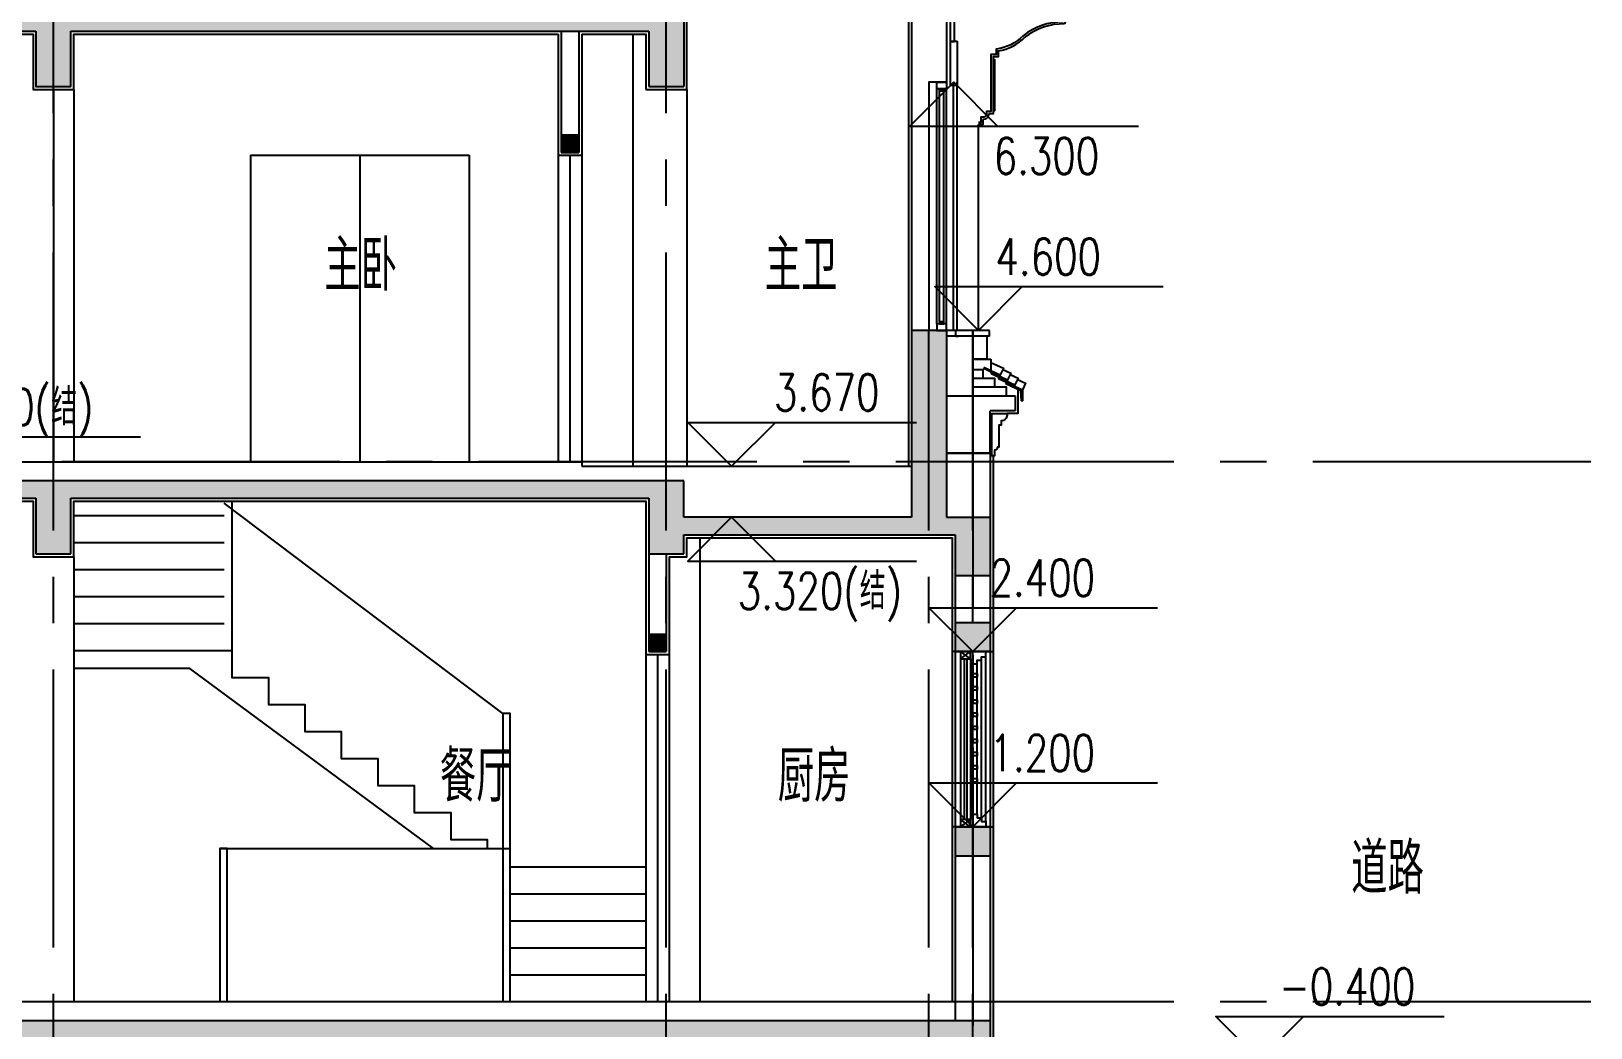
# Model space of a CAD drawing. Extents: x 296441 to 853063, y 459050 to 1117990.
# Drawn here: x 666327 to 677015, y 968293 to 975121 of the extents above; entities that cross this region are included whole.
import ezdxf

# ---------------------------------------------------------------- set-up
doc = ezdxf.new("R2010")
doc.units = 0
doc.header["$LTSCALE"] = 1000
doc.linetypes.add('14-GRID$0$CENTER2', pattern=[28.575, 19.05, -3.175, 3.175, -3.175])
doc.linetypes.add('E1-SECT-6.000-16-24$0$B-ELEV-S-A1$0$HIDDEN2', pattern=[4.7625, 3.175, -1.5875])
for name, color, linetype in [('00-景观-剖', 6, 'Continuous'), ('14-ELEV$0$G-XREF', 2, 'Continuous'), ('14-GRID$0$G-GRID', 9, '14-GRID$0$CENTER2'), ('17-ELEV$0$A-ROOM-IDEN', 4, 'Continuous'), ('E1-SECT-6.000-16-24$0$4HATCH(填充)', 254, 'Continuous'), ('E1-SECT-6.000-16-24$0$A-ELEV-HEVY', 2, 'Continuous'), ('E1-SECT-6.000-16-24$0$A-ELEV-MEDM', 4, 'Continuous'), ('E1-SECT-6.000-16-24$0$A-OVLK', 140, 'Continuous'), ('E1-SECT-6.000-16-24$0$A-SECT-FNSH', 6, 'Continuous'), ('E1-SECT-6.000-16-24$0$A-SECT-STONE', 42, 'Continuous'), ('E1-SECT-6.000-16-24$0$A-SECT-STRU', 30, 'Continuous'), ('E1-SECT-6.000-16-24$0$A-SECT-WIND', 155, 'Continuous'), ('E1-SECT-6.000-16-24$0$A-SECT-WOOD', 17, 'Continuous'), ('E1-SECT-6.000-16-24$0$A-WALL', 1, 'Continuous'), ('E1-SECT-6.000-16-24$0$B-ELEV-S-A1$0$A-ELEV-HDDN', 161, 'E1-SECT-6.000-16-24$0$B-ELEV-S-A1$0$HIDDEN2'), ('E1-SECT-6.000-16-24$0$CT-01-S$0$A-ELEV-HEVY', 2, 'Continuous'), ('E1-SECT-6.000-16-24$0$CT-01-S$0$A-ELEV-THIN', 144, 'Continuous'), ('E1-SECT-6.000-16-24$0$J04$0$A-DETL-FNSH', 6, 'Continuous'), ('E1-SECT-6.000-16-24$0$yankou-E-01$0$A-ELEV-MEDM', 4, 'Continuous'), ('E1-SECT-6.000-16-24$0$yankou-E-01$0$A-ELEV-THIN', 144, 'Continuous'), ('E1-SECT-6.000-16-24$0$yankou-E-01$0$G-XREF', 2, 'Continuous'), ('E1-TEXT-SECT$0$A-ANNO-LEVL', 3, 'Continuous'), ('E1-TEXT-SECT$0$A-ANNO-LEVL-TEXT', 255, 'Continuous'), ('E1-TEXT-SECT$0$A-ROOM-IDEN', 4, 'Continuous'), ('huachuangN$0$A-ELEV-THIN', 144, 'Continuous'), ('huachuangN$0$A-OVLK', 140, 'Continuous'), ('huachuangN$0$A-SECT-STONE', 42, 'Continuous'), ('huachuangN$0$A-SECT-WIND', 155, 'Continuous'), ('huachuangN$0$A-WALL', 1, 'Continuous'), ('huachuangN$0$A-WIND', 4, 'Continuous')]:
    doc.layers.add(name, color=color, linetype=linetype)
doc.layers.add('E1-SECT-6.000-16-24$0$yankou-E-01$0$A-ANNO-NPLT', color=215, linetype='Continuous', plot=False)
doc.styles.add('17-ELEV$0$GOA_01_thin_0.75', font='romans.shx', dxfattribs={"width": 0.75, "bigfont": 'hzdx.shx'})
doc.styles.add('E1-SECT-6.000-16-24$0$yankou-E-01$0$GOA_01_thin_0.75', font='romans.shx', dxfattribs={"width": 0.75, "bigfont": 'hzdx.shx'})
doc.styles.add('E1-TEXT-SECT$0$GOA_01_thin_0.75', font='romans.shx', dxfattribs={"width": 0.75, "bigfont": 'hzdx.shx'})
doc.dimstyles.new('E1-SECT-6.000-16-24$0$yankou-E-01$0$GOA_DIMN10', dxfattribs={"dimscale": 0.1, "dimtxt": 250, "dimasz": 100, "dimexe": 200, "dimexo": 100, "dimgap": 75, "dimtad": 1, "dimdec": 0, "dimzin": 0, "dimdsep": 46, "dimtxsty": 'E1-SECT-6.000-16-24$0$yankou-E-01$0$GOA_01_thin_0.75', "dimblk": 'E1-SECT-6.000-16-24$0$yankou-E-01$0$TICK-3', "dimcen": 0, "dimclrd": 256, "dimclre": 256, "dimclrt": 7, "dimazin": 0, "dimtfac": 0.5, "dimtdec": 0, "dimtix": 1, "dimtmove": 2, "dimatfit": 0, "dimldrblk": 'E1-SECT-6.000-16-24$0$yankou-E-01$0$TICK-arow', "dimfxl": 0, "dimtvp": 1, "dimtolj": 1, "dimtzin": 0, "dimlwd": -1, "dimlwe": -1, "dimarcsym": 0})

# ---------------------------------------------------------------- blocks, each defined once
blk = doc.blocks.new('E1-TEXT-SECT')
at = {"layer": 'E1-TEXT-SECT$0$A-ANNO-LEVL'}
for points in [[(13970, 6000), (13670, 6300), (13370, 6000), (14936, 6000)], [(14140, 4900), (13840, 4600), (13540, 4900), (15106, 4900)], [(12448, 3970), (12148, 3670), (11848, 3970), (13414, 3970)], [(7130, 3870), (6830, 3570), (6530, 3870), (8096, 3870)], [(12448, 3020), (12148, 3320), (11848, 3020), (13414, 3020)], [(14100, 2700), (13800, 2400), (13500, 2700), (15066, 2700)], [(14100, 1500), (13800, 1200), (13500, 1500), (15066, 1500)], [(16066, -100), (15766, -400), (15466, -100), (17032, -100)]]:
    blk.add_lwpolyline(points, dxfattribs=at)
at = {"layer": 'E1-TEXT-SECT$0$A-ANNO-LEVL-TEXT', "style": 'E1-TEXT-SECT$0$GOA_01_thin_0.75', "width": 0.75}
for s, p in [('6.300', (13944, 5670)), ('4.600', (13956, 4980)), ('3.670', (12438, 4050)), ('3.570(结)', (6648, 3950)), ('2.400', (13916, 2780)), ('3.320(结)', (12190, 2690)), ('1.200', (13916, 1580)), ('-0.400', (15901, -20))]:
    blk.add_text(s, height=250, dxfattribs=at).set_placement(p)
at = {"layer": 'E1-TEXT-SECT$0$A-ROOM-IDEN', "style": 'E1-TEXT-SECT$0$GOA_01_thin_0.75', "width": 0.75}
for s, p in [('主卧', (9356, 4869)), ('主卫', (12375, 4869)), ('餐厅', (10148, 1370)), ('厨房', (12464, 1370))]:
    blk.add_text(s, height=350, dxfattribs=at).set_placement(p)
blk = doc.blocks.new('E1-SECT-6.000-16-24$0$CT-01-S')
at = {"layer": 'E1-SECT-6.000-16-24$0$B-ELEV-S-A1$0$A-ELEV-HDDN'}
blk.add_lwpolyline([(1000, 250), (800, 250), (0, 0), (25, -76)], dxfattribs=at)
at = {"layer": 'E1-SECT-6.000-16-24$0$CT-01-S$0$A-ELEV-HEVY'}
for points in [[(1000, 500), (-171, 110), (-150, 45), (-150, -100), (-130, -100), (-130, 0), (-95, 0), (-28, -200)], [(425, -385), (425, -385), (425, -425), (460, -425), (460, -815), (490, -815)], [(460, -445), (450, -445), (450, -795), (460, -795)], [(530, -855), (530, -890), (560, -890)]]:
    blk.add_lwpolyline(points, dxfattribs=at)
for points in [[(-28, -200, -0.17044), (243, -291)], [(425, -385, -0.164965), (243, -291)]]:
    blk.add_lwpolyline(points, format="xyb", dxfattribs=at)
blk.add_arc((530, -815), 40, 180, 270, dxfattribs=at)
at = {"layer": 'E1-SECT-6.000-16-24$0$CT-01-S$0$A-ELEV-THIN'}
blk.add_lwpolyline([(-77, -7), (-17, -185, -0.163997), (255, -281, 0.177779), (440, -372), (440, -410), (475, -410), (475, -800), (505, -800), (505, -815)], format="xyb", dxfattribs=at)
blk.add_lwpolyline([(530, -840), (545, -840), (545, -875), (560, -875)], dxfattribs=at)
blk.add_arc((530, -815), 25, 180, 270, dxfattribs=at)
blk = doc.blocks.new('E1-SECT-6.000-16-24$0$yankou-E-01$0$TICK-3')
blk.add_line((2, 0), (-2, 0))
at = {"const_width": 0.3}
blk.add_lwpolyline([(0.6, 0.6), (-0.6, -0.6)], dxfattribs=at)
blk = doc.blocks.new('*D588')
at = {"layer": 'Defpoints', "color": 0, "transparency": 16777216}
for p in [(1171, 390), (1238, 328), (1197, 315)]:
    blk.add_point(p, dxfattribs=at)
at = {"layer": 'E1-SECT-6.000-16-24$0$yankou-E-01$0$A-ANNO-NPLT', "transparency": 16777216}
for p, q in [((1181, 394), (1232, 411)), ((1206, 318), (1257, 335)), ((1216, 395), (1235, 338))]:
    blk.add_line(p, q, dxfattribs=at)
at = {"layer": 'E1-SECT-6.000-16-24$0$yankou-E-01$0$A-ANNO-NPLT', "transparency": 16777216, "xscale": 10, "yscale": 10, "zscale": 10}
for p, rotation in [((1213, 404), 108.4349487856011), ((1238, 328), 288.4349487856011)]:
    blk.add_blockref('E1-SECT-6.000-16-24$0$yankou-E-01$0$TICK-3', p, dxfattribs=dict(at, rotation=rotation))
at = {"layer": 'E1-SECT-6.000-16-24$0$yankou-E-01$0$A-ANNO-NPLT', "color": 7, "transparency": 16777216, "insert": (1244, 373), "char_height": 25, "attachment_point": 5, "rotation": 288.4349, "style": 'E1-SECT-6.000-16-24$0$yankou-E-01$0$GOA_01_thin_0.75'}
blk.add_mtext('\\A1;80', dxfattribs=at)
blk = doc.blocks.new('E1-SECT-6.000-16-24$0$yankou-E-01$0$TICK-arow')
blk.add_line((-1, 0), (0, 0))
blk.add_lwpolyline([(0, 0, 0, 1, 0), (-3, 0, 0, 0, 0)], format="xyseb")
blk = doc.blocks.new('*D589')
at = {"layer": 'Defpoints', "color": 0, "transparency": 16777216}
for p in [(1197, 315), (1205, 291), (1246, 305)]:
    blk.add_point(p, dxfattribs=at)
at = {"layer": 'E1-SECT-6.000-16-24$0$yankou-E-01$0$A-ANNO-NPLT', "transparency": 16777216}
for p, q in [((1206, 318), (1257, 335)), ((1235, 338), (1232, 347)), ((1238, 328), (1246, 305)), ((1214, 294), (1265, 311)), ((1249, 295), (1252, 286))]:
    blk.add_line(p, q, dxfattribs=at)
at = {"layer": 'E1-SECT-6.000-16-24$0$yankou-E-01$0$A-ANNO-NPLT', "transparency": 16777216, "xscale": 10, "yscale": 10, "zscale": 10}
for p, rotation in [((1238, 328), 288.4349487738649), ((1246, 305), 108.4349487738649)]:
    blk.add_blockref('E1-SECT-6.000-16-24$0$yankou-E-01$0$TICK-3', p, dxfattribs=dict(at, rotation=rotation))
at = {"layer": 'E1-SECT-6.000-16-24$0$yankou-E-01$0$A-ANNO-NPLT', "color": 7, "transparency": 16777216, "insert": (1288, 332), "char_height": 25, "attachment_point": 5, "rotation": 288.4349, "style": 'E1-SECT-6.000-16-24$0$yankou-E-01$0$GOA_01_thin_0.75'}
blk.add_mtext('\\A1;25', dxfattribs=at)
blk = doc.blocks.new('*D590')
at = {"layer": 'Defpoints', "color": 0, "transparency": 16777216}
for p in [(1205, 291), (1213, 267), (1254, 281)]:
    blk.add_point(p, dxfattribs=at)
at = {"layer": 'E1-SECT-6.000-16-24$0$yankou-E-01$0$A-ANNO-NPLT', "transparency": 16777216}
for p, q in [((1243, 314), (1240, 324)), ((1214, 294), (1265, 311)), ((1222, 270), (1273, 287)), ((1246, 305), (1254, 281)), ((1257, 271), (1260, 262))]:
    blk.add_line(p, q, dxfattribs=at)
at = {"layer": 'E1-SECT-6.000-16-24$0$yankou-E-01$0$A-ANNO-NPLT', "transparency": 16777216, "xscale": 10, "yscale": 10, "zscale": 10}
for p, rotation in [((1246, 305), 288.4349487738649), ((1254, 281), 108.4349487738649)]:
    blk.add_blockref('E1-SECT-6.000-16-24$0$yankou-E-01$0$TICK-3', p, dxfattribs=dict(at, rotation=rotation))
at = {"layer": 'E1-SECT-6.000-16-24$0$yankou-E-01$0$A-ANNO-NPLT', "color": 7, "transparency": 16777216, "insert": (1269, 299), "char_height": 25, "attachment_point": 5, "rotation": 288.4349, "style": 'E1-SECT-6.000-16-24$0$yankou-E-01$0$GOA_01_thin_0.75'}
blk.add_mtext('\\A1;25', dxfattribs=at)
blk = doc.blocks.new('*D591')
at = {"layer": 'Defpoints', "color": 0, "transparency": 16777216}
for p in [(1213, 267), (1216, 258), (1257, 271)]:
    blk.add_point(p, dxfattribs=at)
at = {"layer": 'E1-SECT-6.000-16-24$0$yankou-E-01$0$A-ANNO-NPLT', "transparency": 16777216}
for p, q in [((1222, 270), (1273, 287)), ((1225, 261), (1276, 278)), ((1251, 290), (1248, 300)), ((1254, 281), (1257, 271)), ((1260, 262), (1263, 252))]:
    blk.add_line(p, q, dxfattribs=at)
at = {"layer": 'E1-SECT-6.000-16-24$0$yankou-E-01$0$A-ANNO-NPLT', "transparency": 16777216, "xscale": 10, "yscale": 10, "zscale": 10}
for p, rotation in [((1254, 281), 288.4349487738649), ((1257, 271), 108.4349487738649)]:
    blk.add_blockref('E1-SECT-6.000-16-24$0$yankou-E-01$0$TICK-3', p, dxfattribs=dict(at, rotation=rotation))
at = {"layer": 'E1-SECT-6.000-16-24$0$yankou-E-01$0$A-ANNO-NPLT', "color": 7, "transparency": 16777216, "insert": (1280, 267), "char_height": 25, "attachment_point": 5, "rotation": 288.4349, "style": 'E1-SECT-6.000-16-24$0$yankou-E-01$0$GOA_01_thin_0.75'}
blk.add_mtext('\\A1;10', dxfattribs=at)
blk = doc.blocks.new('*U1612')
at = {"layer": 'E1-SECT-6.000-16-24$0$A-SECT-WIND'}
for p, q in [((45, 32.5), (1655, 32.5)), ((60, 15), (1640, 15)), ((45, -32.5), (1655, -32.5)), ((60, -15), (1640, -15))]:
    blk.add_line(p, q, dxfattribs=at)
at = {"layer": 'E1-SECT-6.000-16-24$0$A-SECT-WOOD'}
for points in [[(0, 32.5), (45, 32.5), (45, -32.5), (0, -32.5)], [(60, 15), (60, -15), (45, -15), (45, 15)], [(1640, 15), (1640, -15), (1655, -15), (1655, 15)], [(1700, 32.5), (1655, 32.5), (1655, -32.5), (1700, -32.5)]]:
    blk.add_lwpolyline(points, close=True, dxfattribs=at)
blk = doc.blocks.new('E1-SECT-6.000-16-24$0$线脚2-S')
blk.add_lwpolyline([(-105, 0), (-105, -10, 0.414214), (-65, -50), (-65, -80), (-50, -80), (-50, -230), (-40, -230, 0.414214), (-20, -250), (-20, -290), (-10, -290), (0, -290), (0, 0)], format="xyb", close=True)
blk = doc.blocks.new('20191016165059')
at = {"layer": '00-景观-剖', "ltscale": 0.04}
blk.add_lwpolyline([(-25, 435, -1), (-25, 635), (-25, 435)], format="xyb", dxfattribs=at)
at = {"layer": '00-景观-剖'}
blk.add_lwpolyline([(-25, 435), (-25, 285), (-55, 285), (-55, 440)], dxfattribs=at)
blk.add_lwpolyline([(-55, 440, 0.076321), (-25, 435)], format="xyb", dxfattribs=at)
blk.add_lwpolyline([(-75, -10), (-75, 280, -0.414214), (-70, 285), (-25, 285), (-25, -15), (-70, -15, -0.414214)], format="xyb", close=True, dxfattribs=at)
blk = doc.blocks.new('E1-SECT-6.000-16-24$0$cfdhfg')
at = {"layer": 'E1-SECT-6.000-16-24$0$B-ELEV-S-A1$0$A-ELEV-HDDN'}
blk.add_lwpolyline([(1171.4, 140.5), (971.4, 140.5), (171.4, -109.5), (196.7, -185.4)], dxfattribs=at)
at = {"layer": 'E1-SECT-6.000-16-24$0$yankou-E-01$0$A-ANNO-NPLT'}
blk.add_circle((1171.5, 390.5), 10.4, dxfattribs=at)
at = {"layer": 'E1-SECT-6.000-16-24$0$yankou-E-01$0$A-ELEV-MEDM'}
for p, q in [((1196.8, 314.6), (58.3, -64.9)), ((1204.7, 290.9), (66.2, -88.6)), ((1212.6, 267.2), (77.2, -111.3)), ((1215.8, 257.7), (80.3, -120.8)), ((70.9, -102.8), (58.3, -64.9))]:
    blk.add_line(p, q, dxfattribs=at)
at = {"layer": 'E1-SECT-6.000-16-24$0$yankou-E-01$0$A-ELEV-THIN'}
blk.add_lwpolyline([(94.6, -116.1), (154.2, -294.9)], dxfattribs=at)
at = {"layer": 'E1-SECT-6.000-16-24$0$yankou-E-01$0$G-XREF'}
blk.add_blockref('E1-SECT-6.000-16-24$0$CT-01-S', (171.4, -109.5), dxfattribs=at)
at = {"layer": 'E1-SECT-6.000-16-24$0$yankou-E-01$0$A-ANNO-NPLT', "color": 1}
for base, p1, p2, angle, picture, middle, dimtype in [((1238.1, 328.4), (1171.5, 390.5), (1196.8, 314.6), 288.43495, '*D588', (1244.4, 372.7), 129), ((1246, 304.7), (1196.8, 314.6), (1204.7, 290.9), 108.43495, '*D589', (1287.7, 331.7), 128), ((1253.9, 280.9), (1204.7, 290.9), (1212.6, 267.2), 108.43495, '*D590', (1268.9, 299.1), 128), ((1257.1, 271.5), (1212.6, 267.2), (1215.8, 257.7), 108.43495, '*D591', (1279.6, 267.4), 128)]:
    dim = blk.add_linear_dim(base=base, p1=p1, p2=p2, angle=angle, dimstyle='E1-SECT-6.000-16-24$0$yankou-E-01$0$GOA_DIMN10', dxfattribs=at)
    dim.commit()
    dim.dimension.update_dxf_attribs({"geometry": picture, "text_midpoint": middle, "dimtype": dimtype})

msp = doc.modelspace()

# ---------------------------------------------------------------- hatches: boundary and pattern name
at = {"layer": 'E1-SECT-6.000-16-24$0$4HATCH(填充)'}
h = msp.add_hatch(color=256, dxfattribs=at)
h.paths.add_polyline_path([(662459.2, 975240.9), (662099.2, 975240.9), (662099.2, 975498.3), (662459.2, 975659.4)], flags=16)
h.paths.add_polyline_path([(661859.2, 975614.6), (661859.2, 974830.9), (662099.2, 974830.9), (662099.2, 975120.9), (666359.2, 975120.9), (666359.2, 974740.9), (666599.2, 974740.9), (666599.2, 975120.9), (670559.2, 975120.9), (670559.2, 974740.9), (670799.2, 974740.9), (670799.2, 975240.9), (666599.2, 975240.9), (666599.2, 975320.9), (666359.2, 975320.9), (666359.2, 975240.9), (662699.2, 975240.9), (662699.2, 976370.9), (662459.2, 976370.9), (662459.2, 975790.9), (662079.2, 975620.9), (661879.2, 975620.9)])
for points in [[(670079.2, 974410.9), (669959.2, 974410.9), (669959.2, 974290.9), (670079.2, 974290.9)], [(672899.2, 971070.9), (672659.2, 971070.9), (672659.2, 970870.9), (672899.2, 970870.9)], [(670679.2, 970990.9), (670559.2, 970990.9), (670559.2, 970870.9), (670679.2, 970870.9)], [(672899.2, 969670.9), (672659.2, 969670.9), (672659.2, 969470.9), (672899.2, 969470.9)], [(660299.2, 968200.9), (660299.2, 968220.9), (661859.2, 968220.9), (661859.2, 967940.9), (662099.2, 967940.9), (662099.2, 968220.9), (666359.2, 968220.9), (666359.2, 967940.9), (666599.2, 967940.9), (666599.2, 968220.9), (672659.2, 968220.9), (672659.2, 965340.9), (670559.2, 965340.9), (670559.2, 962340.9), (655499.2, 962340.9), (655499.2, 962420.9), (655259.2, 962420.9), (655259.2, 961840.9), (655499.2, 961840.9), (655499.2, 962190.9), (661859.2, 962190.9), (661859.2, 961840.9), (662099.2, 961840.9), (662099.2, 962190.9), (666359.2, 962190.9), (666359.2, 961840.9), (666599.2, 961840.9), (666599.2, 962190.9), (672659.2, 962190.9), (672659.2, 961840.9), (672899.2, 961840.9), (672899.2, 962190.9), (677015, 962190.9), (677015, 962340.9), (670799.2, 962340.9), (670799.2, 965220.9), (672899.2, 965220.9), (672899.2, 966520.9), (677015, 966520.9), (677015, 966670.9), (672899.2, 966670.9), (672899.2, 968340.9), (662099.2, 968340.9), (662099.2, 968420.9), (661859.2, 968420.9), (661859.2, 968340.9), (660059.2, 968340.9), (660059.2, 966870.9), (652699.2, 966870.9), (652699.2, 968760.9), (652459.2, 968760.9), (652459.2, 966390.9), (652699.2, 966390.9), (652699.2, 966720.9), (655259.2, 966720.9), (655259.2, 966030.9), (655499.2, 966030.9), (655499.2, 966720.9), (660299.2, 966720.9)]]:
    msp.add_hatch(color=256, dxfattribs=at).paths.add_polyline_path(points)
h = msp.add_hatch(color=256, dxfattribs=at)
h.paths.add_polyline_path([(660299.2, 971330.9), (660299.2, 972400.9), (660059.2, 972400.9), (660059.2, 971330.9)])
h.paths.add_polyline_path([(661859.2, 972120.9), (661859.2, 971320.9), (662099.2, 971320.9), (662099.2, 971920.9), (666359.2, 971920.9), (666359.2, 971540.9), (666599.2, 971540.9), (666599.2, 971920.9), (670559.2, 971920.9), (670559.2, 971540.9), (670799.2, 971540.9), (670799.2, 971670.9), (672659.2, 971670.9), (672659.2, 971390.9), (672899.2, 971390.9), (672899.2, 971790.9), (672599.2, 971790.9), (672599.2, 973070.9), (672359.2, 973070.9), (672359.2, 971790.9), (670799.2, 971790.9), (670799.2, 972040.9), (662099.2, 972040.9), (662099.2, 972120.9)])

# ---------------------------------------------------------------- linework, layer by layer
at = {"layer": '14-GRID$0$G-GRID', "color": 8, "ltscale": 0.1}
for p, q in [((666479.2, 960270.9), (666479.2, 978370.9)), ((670679.2, 960270.9), (670679.2, 978370.9)), ((672479.2, 960270.9), (672479.2, 973070.9)), ((672779.2, 960270.9), (672779.2, 973070.9)), ((672779.2, 960270.9), (672779.2, 973070.9)), ((672779.2, 973070.9), (672779.2, 960270.9)), ((677015, 972170.9), (649179.2, 972170.9)), ((677015, 968470.9), (649179.2, 968470.9))]:
    msp.add_line(p, q, dxfattribs=at)
at = {"layer": 'E1-SECT-6.000-16-24$0$A-ELEV-HEVY'}
msp.add_line((672819.2, 973070.9), (672819.2, 974480.8), dxfattribs=at)
at = {"layer": 'E1-SECT-6.000-16-24$0$A-ELEV-MEDM'}
for points in [[(672904.2, 972852.1), (672989.2, 972812.5), (672968.1, 972767.2)], [(672985, 972803.4), (673039.6, 972778), (673018.4, 972732.7)], [(673035.3, 972768.9), (673089.9, 972743.5), (673068.8, 972698.1)], [(673085.7, 972734.4), (673140.3, 972709), (673119.2, 972663.6)]]:
    msp.add_lwpolyline(points, dxfattribs=at)
at = {"layer": 'E1-SECT-6.000-16-24$0$A-OVLK'}
for p, q in [((670449.2, 975100.9), (670449.2, 972140.9)), ((670449.2, 975100.9), (670449.2, 972170.9)), ((666479.2, 974720.9), (666479.2, 972170.9)), ((666619.2, 974720.9), (666619.2, 972170.9)), ((670819.2, 974720.9), (670819.2, 972140.9)), ((667704.2, 970875.9), (667704.2, 971900.9)), ((667649.2, 971800.9), (666619.2, 971800.9)), ((669559.2, 970445.9), (667649.2, 971888.1)), ((667649.2, 971615.9), (666619.2, 971615.9)), ((670909.2, 971650.9), (670909.2, 968470.9)), ((666619.2, 971520.9), (666619.2, 968470.9)), ((667649.2, 971430.9), (666619.2, 971430.9)), ((667649.2, 971245.9), (666619.2, 971245.9)), ((667649.2, 971060.9), (666619.2, 971060.9)), ((667704.2, 970875.9), (666619.2, 970875.9)), ((672639.2, 970870.9), (672639.2, 969670.9)), ((672919.2, 970870.9), (672919.2, 969670.9)), ((667414.6, 970755.9), (666619.2, 970755.9)), ((669083.5, 969520.9), (667414.6, 970755.9)), ((667619.2, 969520.9), (669609.2, 969520.9)), ((669609.2, 969395.9), (670539.2, 969395.9)), ((669609.2, 969210.9), (670539.2, 969210.9)), ((669609.2, 969025.9), (670539.2, 969025.9)), ((669609.2, 968840.9), (670539.2, 968840.9)), ((669609.2, 968655.9), (670539.2, 968655.9))]:
    msp.add_line(p, q, dxfattribs=at)
for points in [[(669454.2, 969520.9), (669454.2, 969580.9), (669204.2, 969580.9), (669204.2, 969765.9), (668954.2, 969765.9), (668954.2, 969950.9), (668704.2, 969950.9), (668704.2, 970135.9), (668454.2, 970135.9), (668454.2, 970320.9), (668204.2, 970320.9), (668204.2, 970505.9), (667954.2, 970505.9), (667954.2, 970690.9), (667704.2, 970690.9), (667704.2, 970875.9)], [(669609.2, 968470.9), (669609.2, 970445.9), (669559.2, 970445.9), (669559.2, 968470.9)], [(667669.2, 968470.9), (667669.2, 969520.9), (667619.2, 969520.9), (667619.2, 968470.9)]]:
    msp.add_lwpolyline(points, dxfattribs=at)
at = {"layer": 'E1-SECT-6.000-16-24$0$A-SECT-FNSH'}
for p, q in [((670099.2, 975100.9), (670099.2, 974270.9)), ((669939.2, 974270.9), (670099.2, 974270.9)), ((672894.2, 973070.9), (672599.2, 973070.9)), ((672894.2, 973070.9), (672664.2, 973070.9)), ((672664.2, 973030.9), (672664.2, 973070.9)), ((672894.2, 973030.9), (672894.2, 973070.9)), ((672664.2, 973030.9), (672679.2, 973030.9)), ((672894.2, 973030.9), (672879.2, 973030.9)), ((672779.2, 972873.6), (672904.2, 972873.6)), ((672779.2, 972873.6), (672904.2, 972873.6)), ((672904.2, 972873.6), (672904.2, 972796.9)), ((672904.2, 972873.6), (672904.2, 972823.6)), ((672919.2, 972210.9), (672919.2, 970870.9)), ((670539.2, 971900.9), (670539.2, 970850.9)), ((670699.2, 971520.9), (670699.2, 970850.9)), ((670539.2, 970850.9), (670699.2, 970850.9)), ((672659.2, 970870.9), (672639.2, 970870.9)), ((672899.2, 970870.9), (672919.2, 970870.9)), ((672659.2, 969670.9), (672639.2, 969670.9)), ((672639.2, 969670.9), (672639.2, 968470.9)), ((672899.2, 969670.9), (672919.2, 969670.9)), ((672919.2, 969670.9), (672919.2, 968070.9)), ((672659.2, 968470.9), (661814.2, 968470.9))]:
    msp.add_line(p, q, dxfattribs=at)
for points in [[(662099.2, 975100.9), (666339.2, 975100.9), (666339.2, 974720.9), (666619.2, 974720.9), (666619.2, 975100.9), (669939.2, 975100.9)], [(670099.2, 975100.9), (670539.2, 975100.9), (670539.2, 974720.9)], [(673089.2, 972666.6), (673089.2, 972500.9), (673014.2, 972500.9)], [(662119.2, 971900.9), (666339.2, 971900.9), (666339.2, 971520.9), (666619.2, 971520.9), (666619.2, 971900.9), (670539.2, 971900.9), (670539.2, 971520.9)], [(670699.2, 971520.9), (670819.2, 971520.9), (670819.2, 971650.9), (672639.2, 971650.9), (672639.2, 970870.9)]]:
    msp.add_lwpolyline(points, dxfattribs=at)
for points in [[(672854.7, 972809), (672858.9, 972818), (672968.1, 972767.2), (672963.8, 972758.1)], [(672905, 972774.5), (672909.3, 972783.5), (673018.4, 972732.7), (673014.2, 972723.6)], [(672955.4, 972740), (672959.6, 972749), (673068.8, 972698.1), (673064.6, 972689.1), (673010, 972714.5)], [(673005.8, 972705.5), (673010, 972714.5), (673064.6, 972689.1), (673119.2, 972663.6), (673119.2, 972588.9), (673114.2, 972589.4), (673108.6, 972657.5)]]:
    msp.add_lwpolyline(points, close=True, dxfattribs=at)
at = {"layer": 'E1-SECT-6.000-16-24$0$A-SECT-STRU'}
msp.add_line((672599.2, 972623.6), (673069.2, 972623.6), dxfattribs=at)
at = {"layer": 'E1-SECT-6.000-16-24$0$A-SECT-STRU', "ltscale": 10}
for p, q in [((673069.2, 972623.6), (673069.2, 972520.9)), ((673069.2, 972520.9), (672899.2, 972520.9)), ((672899.2, 972230.9), (672899.2, 972520.9)), ((672899.2, 972230.9), (672599.2, 972230.9))]:
    msp.add_line(p, q, dxfattribs=at)
at = {"layer": 'E1-SECT-6.000-16-24$0$A-SECT-WIND'}
for p, q in [((667829.2, 974270.9), (667829.2, 972170.9)), ((667829.2, 974270.9), (669329.2, 974270.9)), ((668579.2, 974270.9), (668579.2, 972170.9)), ((669329.2, 974270.9), (669329.2, 972170.9)), ((669939.2, 974270.9), (669939.2, 972170.9)), ((670019.2, 974270.9), (670019.2, 972170.9)), ((670099.2, 974270.9), (670099.2, 972170.9)), ((670539.2, 970850.9), (670539.2, 968470.9)), ((670619.2, 970850.9), (670619.2, 968470.9)), ((670699.2, 970850.9), (670699.2, 968470.9))]:
    msp.add_line(p, q, dxfattribs=at)
at = {"layer": 'E1-SECT-6.000-16-24$0$A-SECT-WOOD'}
for p, q in [((672644.2, 974770.9), (672644.2, 973070.9)), ((672669.2, 974770.9), (672669.2, 973070.9))]:
    msp.add_line(p, q, dxfattribs=at)
at = {"layer": 'E1-SECT-6.000-16-24$0$A-WALL'}
for p, q in [((670799.2, 975530.9), (670799.2, 974740.9)), ((672599.2, 975500.9), (672599.2, 974770.9)), ((662099.2, 975120.9), (666359.2, 975120.9)), ((666599.2, 975120.9), (670559.2, 975120.9)), ((669959.2, 975120.9), (669959.2, 974290.9)), ((670079.2, 975120.9), (670079.2, 974290.9)), ((670559.2, 975120.9), (670559.2, 974740.9)), ((670559.2, 974740.9), (670799.2, 974740.9)), ((669959.2, 974410.9), (670079.2, 974410.9)), ((669959.2, 974290.9), (670079.2, 974290.9)), ((672599.2, 973070.9), (672359.2, 973070.9)), ((672599.2, 973070.9), (672599.2, 971790.9)), ((672879.2, 973030.9), (672599.2, 973030.9)), ((672879.2, 973030.9), (672679.2, 973030.9)), ((672879.2, 972873.6), (672879.2, 973030.9)), ((672779.2, 972873.6), (672779.2, 972230.9)), ((672879.2, 972873.6), (672779.2, 972873.6)), ((672599.2, 972230.9), (672899.2, 972230.9)), ((672899.2, 972230.9), (672779.2, 972230.9)), ((672899.2, 972230.9), (672899.2, 970870.9)), ((670799.2, 972040.9), (662099.2, 972040.9)), ((670799.2, 971790.9), (670799.2, 972040.9)), ((662099.2, 971920.9), (666359.2, 971920.9)), ((666359.2, 971920.9), (666359.2, 971540.9)), ((666599.2, 971920.9), (670559.2, 971920.9)), ((666599.2, 971540.9), (666599.2, 971920.9)), ((670559.2, 971920.9), (670559.2, 971540.9)), ((670559.2, 971920.9), (670559.2, 970870.9)), ((672359.2, 971790.9), (670799.2, 971790.9)), ((672599.2, 971790.9), (672899.2, 971790.9)), ((670799.2, 971670.9), (672659.2, 971670.9)), ((670799.2, 971540.9), (670799.2, 971670.9)), ((672659.2, 971670.9), (672659.2, 970870.9)), ((666359.2, 971540.9), (666599.2, 971540.9)), ((670559.2, 971540.9), (670799.2, 971540.9)), ((670679.2, 971540.9), (670679.2, 970870.9)), ((672659.2, 971390.9), (672899.2, 971390.9)), ((672659.2, 971070.9), (672899.2, 971070.9)), ((670559.2, 970990.9), (670679.2, 970990.9)), ((670559.2, 970870.9), (670679.2, 970870.9)), ((672659.2, 970870.9), (672899.2, 970870.9)), ((672659.2, 969670.9), (672899.2, 969670.9)), ((672659.2, 969670.9), (672659.2, 968340.9)), ((672899.2, 969670.9), (672899.2, 966670.9)), ((672659.2, 969470.9), (672899.2, 969470.9)), ((672899.2, 968340.9), (662099.2, 968340.9))]:
    msp.add_line(p, q, dxfattribs=at)
for points in [[(670559.2, 975530.9), (671247.8, 975530.9), (671778.4, 975832.4), (672359.2, 975496.7), (672359.2, 971790.9)], [(666359.2, 975120.9), (666359.2, 974740.9), (666599.2, 974740.9), (666599.2, 975120.9)], [(672599.2, 974770.9), (672479.2, 974770.9), (672479.2, 973070.9)], [(672779.2, 972623.6), (672779.2, 973030.9)], [(672779.2, 972803.6), (672849.2, 972803.6), (672849.2, 972743.6)], [(672779.2, 972743.6), (672929.2, 972743.6), (672929.2, 972683.6)], [(672779.2, 972683.6), (673009.2, 972683.6), (673009.2, 972623.6)]]:
    msp.add_lwpolyline(points, dxfattribs=at)
at = {"layer": 'E1-SECT-6.000-16-24$0$J04$0$A-DETL-FNSH'}
for p, q in [((669939.2, 975100.9), (669939.2, 974270.9)), ((662011.7, 972170.9), (670099.2, 972170.9)), ((670099.2, 972170.9), (670099.2, 972140.9)), ((670099.2, 972140.9), (672359.2, 972140.9))]:
    msp.add_line(p, q, dxfattribs=at)
msp.add_lwpolyline([(670539.2, 974720.9), (670819.2, 974720.9), (670819.2, 975510.9), (671253, 975510.9), (671778.3, 975809.3), (672339.2, 975484.3), (672339.2, 972140.9)], dxfattribs=at)
at = {"layer": 'huachuangN$0$A-ELEV-THIN'}
for p, q in [((672869.2, 969705.9), (672869.2, 970835.9)), ((672839.2, 969730.9), (672839.2, 970810.9))]:
    msp.add_line(p, q, dxfattribs=at)
at = {"layer": 'huachuangN$0$A-OVLK'}
for p, q in [((672659.2, 970870.9), (672659.2, 969670.9)), ((672899.2, 970870.9), (672899.2, 969670.9))]:
    msp.add_line(p, q, dxfattribs=at)
at = {"layer": 'huachuangN$0$A-SECT-STONE'}
for p, q in [((672779.2, 970785.9), (672779.2, 970870.9)), ((672779.2, 970720.9), (672779.2, 970695.9)), ((672779.2, 970630.9), (672779.2, 970605.9)), ((672779.2, 970540.9), (672779.2, 970515.9)), ((672779.2, 970450.9), (672779.2, 970425.9)), ((672779.2, 970360.9), (672779.2, 970335.9)), ((672779.2, 970270.9), (672779.2, 970245.9)), ((672779.2, 970180.9), (672779.2, 970155.9)), ((672779.2, 970090.9), (672779.2, 970065.9)), ((672779.2, 970000.9), (672779.2, 969975.9)), ((672779.2, 969755.9), (672779.2, 969670.9)), ((672689.2, 969670.9), (672869.2, 969670.9))]:
    msp.add_line(p, q, dxfattribs=at)
for points in [[(672779.2, 970785.9), (672784.2, 970785.9), (672785, 970785.9), (672809.2, 970785.9), (672809.2, 970810.9), (672839.2, 970810.9), (672839.2, 970835.9), (672869.2, 970835.9), (672869.2, 970870.9), (672779.2, 970870.9)], [(672779.2, 970720.9), (672809.2, 970720.9), (672809.2, 970695.9), (672779.2, 970695.9)], [(672779.2, 970630.9), (672809.2, 970630.9), (672809.2, 970605.9), (672779.2, 970605.9)], [(672779.2, 970540.9), (672809.2, 970540.9), (672809.2, 970515.9), (672779.2, 970515.9)], [(672779.2, 970450.9), (672809.2, 970450.9), (672809.2, 970425.9), (672779.2, 970425.9)], [(672779.2, 970360.9), (672809.2, 970360.9), (672809.2, 970335.9), (672779.2, 970335.9)], [(672779.2, 970270.9), (672809.2, 970270.9), (672809.2, 970245.9), (672779.2, 970245.9)], [(672779.2, 970180.9), (672809.2, 970180.9), (672809.2, 970155.9), (672779.2, 970155.9)], [(672779.2, 970090.9), (672809.2, 970090.9), (672809.2, 970065.9), (672779.2, 970065.9)], [(672779.2, 970000.9), (672809.2, 970000.9), (672809.2, 969975.9), (672779.2, 969975.9)], [(672779.2, 969755.9), (672784.2, 969755.9), (672785, 969755.9), (672809.2, 969755.9), (672809.2, 969730.9), (672839.2, 969730.9), (672839.2, 969705.9), (672869.2, 969705.9), (672869.2, 969670.9), (672779.2, 969670.9)]]:
    msp.add_lwpolyline(points, dxfattribs=at)
at = {"layer": 'huachuangN$0$A-SECT-WIND'}
for p, q in [((672763.2, 970820.9), (672695.2, 970870.9)), ((672695.2, 970820.9), (672763.2, 970870.9)), ((672695.2, 970820.9), (672695.2, 969720.9)), ((672720.7, 970820.9), (672720.7, 969720.9)), ((672737.7, 970820.9), (672737.7, 969720.9)), ((672763.2, 970820.9), (672763.2, 969720.9)), ((672763.2, 969670.9), (672695.2, 969720.9)), ((672695.2, 969670.9), (672763.2, 969720.9))]:
    msp.add_line(p, q, dxfattribs=at)
for points in [[(672763.2, 970870.9), (672695.2, 970870.9), (672695.2, 970820.9), (672763.2, 970820.9)], [(672763.2, 969720.9), (672695.2, 969720.9), (672695.2, 969670.9), (672763.2, 969670.9)]]:
    msp.add_lwpolyline(points, close=True, dxfattribs=at)
at = {"layer": 'huachuangN$0$A-WALL'}
for p, q in [((672659.2, 970970.9), (672659.2, 970870.9)), ((672899.2, 970970.9), (672899.2, 970870.9)), ((672899.2, 970870.9), (672659.2, 970870.9)), ((672899.2, 969670.9), (672659.2, 969670.9)), ((672659.2, 969670.9), (672659.2, 969570.9)), ((672899.2, 969670.9), (672899.2, 969570.9))]:
    msp.add_line(p, q, dxfattribs=at)
at = {"layer": 'huachuangN$0$A-WIND'}
for p, q in [((672779.2, 969755.9), (672779.2, 970785.9)), ((672809.2, 969755.9), (672809.2, 970790.9))]:
    msp.add_line(p, q, dxfattribs=at)

# ---------------------------------------------------------------- block references
at = {"xscale": -1}
msp.add_blockref('E1-SECT-6.000-16-24$0$cfdhfg', (673550.6, 975480.4), dxfattribs=at)
at = {"ltscale": 50, "xscale": -1}
msp.add_blockref('20191016165059', (672599.2, 974765.9), dxfattribs=at)
at = {"xscale": -1, "rotation": 270}
msp.add_blockref('*U1612', (672566.7, 973070.9), dxfattribs=at)
at = {"layer": '14-ELEV$0$G-XREF', "rotation": 0.0003734599521217934}
msp.add_blockref('E1-TEXT-SECT', (658979.1, 968470.9), dxfattribs=at)
at = {"layer": 'E1-SECT-6.000-16-24$0$A-SECT-STONE', "extrusion": (0, 0, -1), "zscale": -1}
msp.add_blockref('E1-SECT-6.000-16-24$0$线脚2-S', (-672909.2, 972500.9), dxfattribs=at)

# ---------------------------------------------------------------- texts
at = {"layer": '17-ELEV$0$A-ROOM-IDEN', "style": '17-ELEV$0$GOA_01_thin_0.75', "width": 0.75}
msp.add_text('道路', height=350, dxfattribs=at).set_placement((675372.8, 969211.1))

doc.saveas('drawing.dxf')
